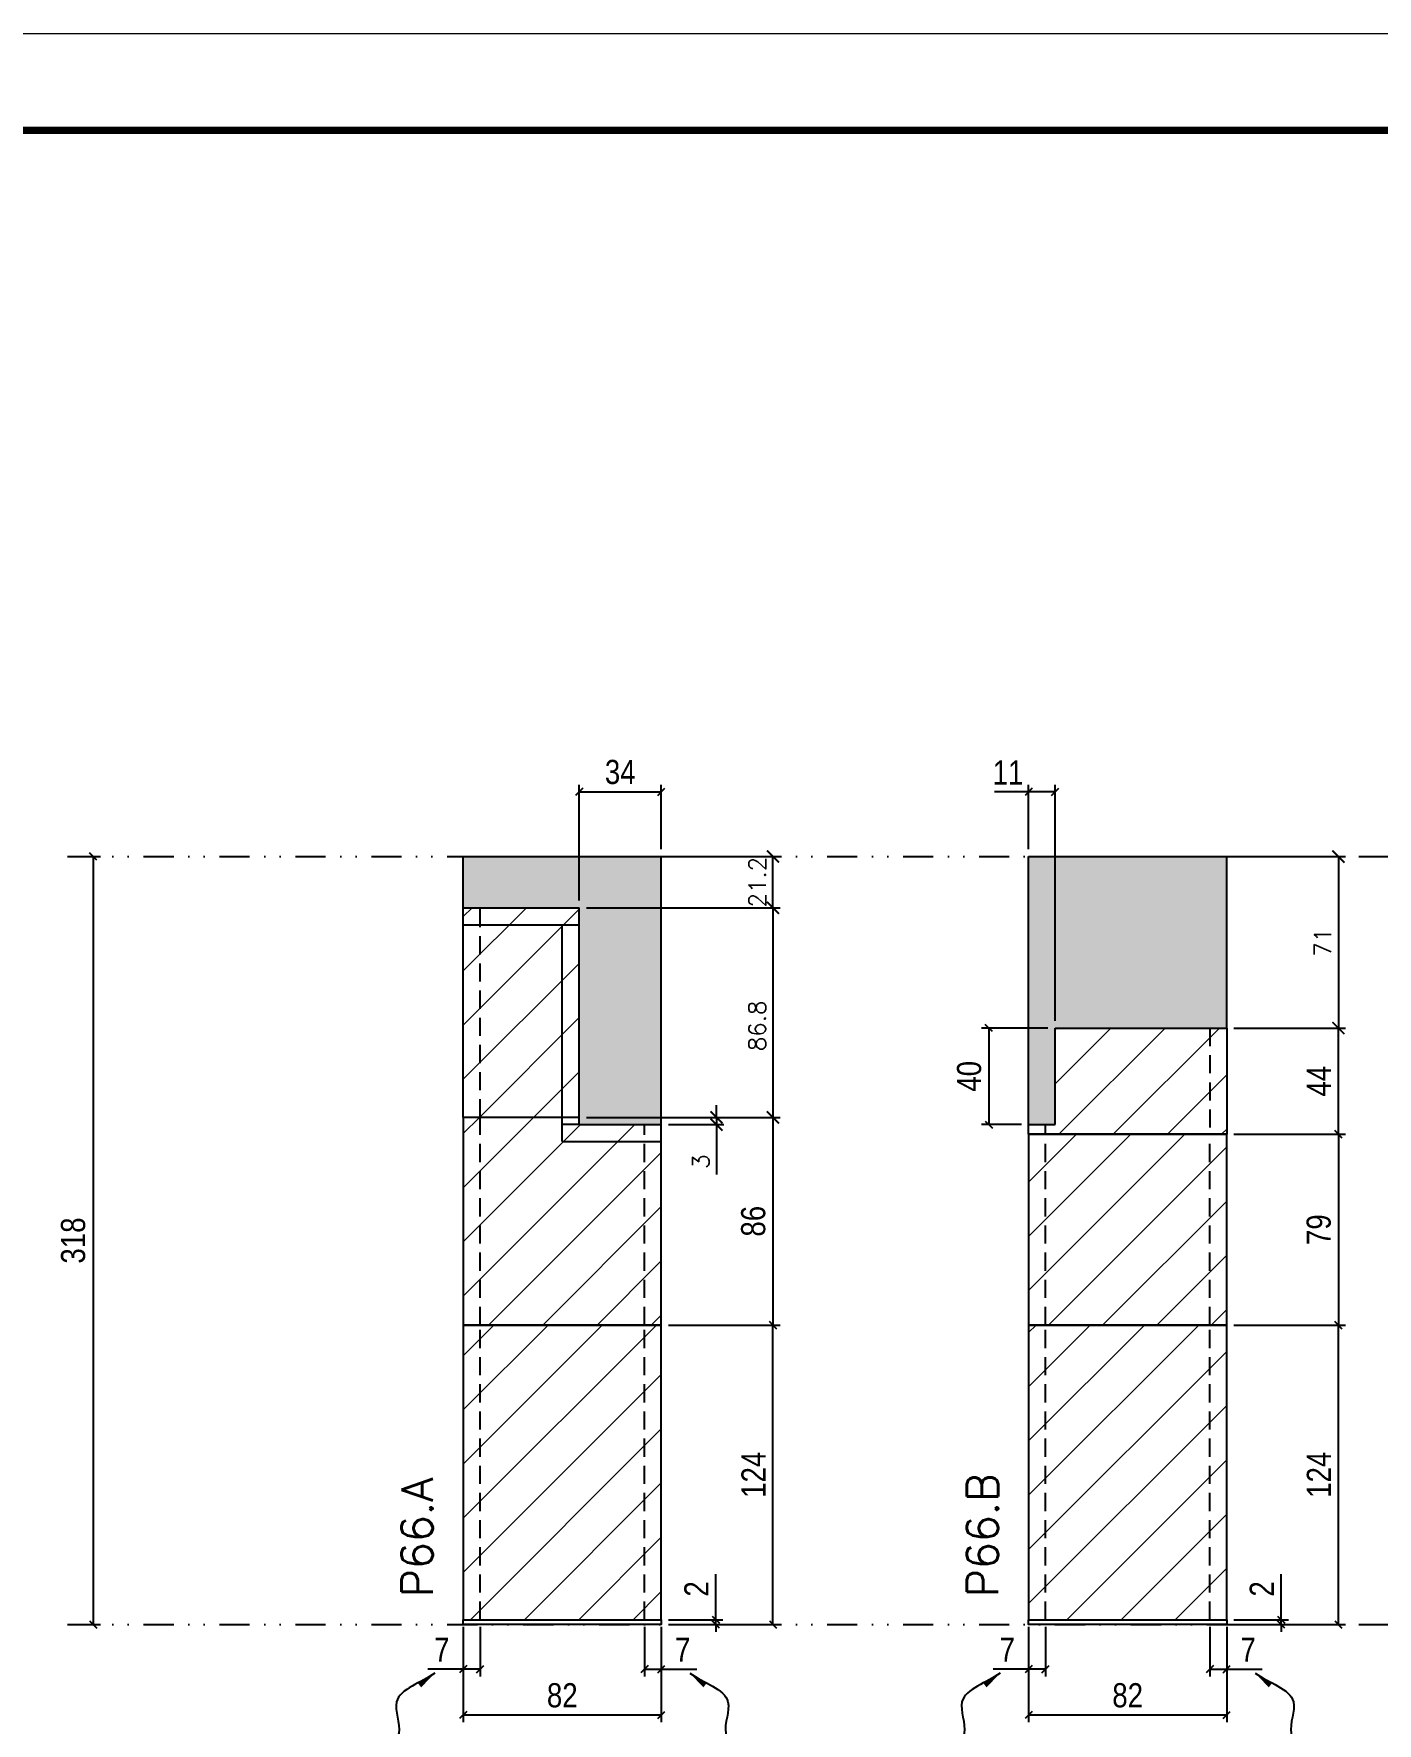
# Model space of a CAD drawing. Extents: x 28748 to 35002, y 14885 to 43501.
# Drawn here: x 30768 to 31324, y 35910 to 36609 of the extents above; entities that cross this region are included whole.
import ezdxf

# ---------------------------------------------------------------- set-up
doc = ezdxf.new("R2010")
doc.units = 0
for name, pattern in [('DASHED', [0.75, 0.5, -0.25]), ('DIVIDE2', [0.625, 0.25, -0.125, 0, -0.125, 0, -0.125]), ('HIDDEN', [0.375, 0.25, -0.125])]:
    doc.linetypes.add(name, pattern=pattern)
for name, color, linetype in [('COTA', 241, 'Continuous'), ('Nível', 160, 'Continuous'), ('Painéis', 200, 'Continuous'), ('SARR_2.2x7', 40, 'Continuous'), ('Sarrafo de Pressão', 42, 'HIDDEN')]:
    doc.layers.add(name, color=color, linetype=linetype)
for name, color, linetype, lineweight in [('Folhas', 255, 'Continuous', 9), ('Hachura', 251, 'Continuous', 9), ('SARRAFO DE PRESSAO', 251, 'DASHED', 9), ('Texto Seção', 7, 'Continuous', 15)]:
    doc.layers.add(name, color=color, linetype=linetype, lineweight=lineweight)
doc.styles.add('COTA TECNICA', font='techl___.ttf', dxfattribs={"height": 10})
doc.styles.add('COTA TECNICA-50', font='techl___.ttf', dxfattribs={"height": 10})
doc.styles.add('REGUA-120', font='ROMANS.shx', dxfattribs={"height": 15})
doc.styles.add('ROMANS', font='romans.shx')
doc.styles.get("Standard").update_dxf_attribs({"font": 'arial.ttf'})
doc.dimstyles.new('COTA PAINEL-50', dxfattribs={"dimtxt": 10, "dimasz": 3, "dimexe": 3, "dimexo": 3, "dimgap": 3, "dimtad": 1, "dimdec": 1, "dimzin": 12, "dimdsep": 46, "dimtxsty": 'COTA TECNICA-50', "dimblk1": 'OBLIQUE', "dimblk2": 'OBLIQUE', "dimsah": 1, "dimcen": 0.9, "dimclrd": 4, "dimclre": 4, "dimclrt": 240, "dimadec": 1, "dimazin": 3, "dimtfac": 1, "dimtdec": 1, "dimtmove": 0, "dimatfit": 3, "dimfxl": 1, "dimtolj": 1, "dimtzin": 12, "dimarcsym": 0})
doc.dimstyles.new('Cota Paínel', dxfattribs={"dimtxt": 7, "dimasz": 5, "dimexe": 3, "dimexo": 3, "dimgap": 3, "dimtad": 1, "dimdec": 1, "dimzin": 12, "dimdsep": 46, "dimtxsty": 'ROMANS', "dimblk": 'ARCHTICK', "dimcen": 0, "dimclrd": 4, "dimclre": 4, "dimclrt": 1, "dimadec": 1, "dimazin": 3, "dimtfac": 1, "dimtdec": 1, "dimtmove": 0, "dimatfit": 3, "dimldrblk": 'OBLIQUE', "dimfxl": 1, "dimtolj": 1, "dimtzin": 12, "dimarcsym": 0})
doc.dimstyles.new('PAINEL', dxfattribs={"dimtxt": 10, "dimasz": 3, "dimexe": 3, "dimexo": 3, "dimgap": 3, "dimtad": 1, "dimdec": 1, "dimzin": 12, "dimdsep": 46, "dimtxsty": 'COTA TECNICA', "dimblk1": 'OBLIQUE', "dimblk2": 'OBLIQUE', "dimsah": 1, "dimcen": 0.9, "dimclrd": 4, "dimclre": 4, "dimclrt": 240, "dimadec": 1, "dimazin": 3, "dimtfac": 1, "dimtdec": 1, "dimtmove": 0, "dimatfit": 3, "dimfxl": 1, "dimtolj": 1, "dimtzin": 12, "dimarcsym": 0})
doc.dimstyles.get("Standard").update_dxf_attribs({"dimtxt": 0.18, "dimasz": 0.18, "dimexe": 0.18, "dimexo": 0.0625, "dimgap": 0.09, "dimtad": 0, "dimtih": 1, "dimtoh": 1, "dimdec": 4, "dimzin": 0, "dimdsep": 46, "dimtxsty": 'Standard', "dimcen": 0.09, "dimadec": 0, "dimazin": 0, "dimtfac": 1, "dimtdec": 4, "dimtofl": 0, "dimtmove": 0, "dimatfit": 3, "dimfxl": 1, "dimtolj": 1, "dimtzin": 0, "dimarcsym": 0})
pattern_1 = [(45, (-101857.658, 8260.539), (-11.2253202, 11.2253202), [])]

# ---------------------------------------------------------------- blocks, each defined once
blk = doc.blocks.new('9999999999')
at = {"layer": 'Folhas'}
blk.add_lwpolyline([(98138.98, 34190.21), (99623.98, 34190.21), (99623.98, 35240.21), (98138.98, 35240.21)], close=True, dxfattribs=at)
at = {"layer": 'Folhas', "color": 30, "const_width": 3}
blk.add_lwpolyline([(98213.98, 34230.21), (99583.98, 34230.21), (99583.98, 35200.21), (98213.98, 35200.21)], close=True, dxfattribs=at)
blk = doc.blocks.new('_Oblique')
at = {"color": 0, "linetype": 'ByBlock', "lineweight": -2}
blk.add_line((-0.5, -0.5), (0.5, 0.5), dxfattribs=at)
blk = doc.blocks.new('*D589')
at = {"layer": 'COTA', "color": 4, "lineweight": -2, "transparency": 16777216}
for p, q in [((30945.35, 35949.58), (30945.35, 35910.12)), ((31027.35, 35949.58), (31027.35, 35910.12)), ((30945.35, 35913.12), (31027.35, 35913.12))]:
    blk.add_line(p, q, dxfattribs=at)
at = {"layer": 'Defpoints', "color": 0, "transparency": 16777216}
for p in [(30945.35, 35952.58), (31027.35, 35952.58), (31027.35, 35913.12)]:
    blk.add_point(p, dxfattribs=at)
at = {"layer": 'COTA', "color": 4, "lineweight": -2, "transparency": 16777216, "xscale": 3, "yscale": 3, "zscale": 3, "rotation": 180}
blk.add_blockref('_Oblique', (30945.35, 35913.12), dxfattribs=at)
at = {"layer": 'COTA', "color": 4, "lineweight": -2, "transparency": 16777216, "xscale": 3, "yscale": 3, "zscale": 3}
blk.add_blockref('_Oblique', (31027.35, 35913.12), dxfattribs=at)
at = {"layer": 'COTA', "color": 240, "transparency": 16777216, "insert": (30986.35, 35921.22), "char_height": 10, "attachment_point": 5, "style": 'COTA TECNICA'}
blk.add_mtext('\\A1;82', dxfattribs=at)
blk = doc.blocks.new('*D590')
at = {"layer": 'COTA', "color": 4, "lineweight": -2, "transparency": 16777216}
for p, q in [((30945.35, 35947.58), (30945.35, 35929.07)), ((30952.35, 35949.58), (30952.35, 35929.07)), ((30945.35, 35932.07), (30930.62, 35932.07)), ((30952.35, 35932.07), (30945.35, 35932.07))]:
    blk.add_line(p, q, dxfattribs=at)
at = {"layer": 'Defpoints', "color": 0, "transparency": 16777216}
for p in [(30952.35, 35952.58), (30945.35, 35950.58), (30945.35, 35932.07)]:
    blk.add_point(p, dxfattribs=at)
at = {"layer": 'COTA', "color": 4, "lineweight": -2, "transparency": 16777216, "xscale": 3, "yscale": 3, "zscale": 3, "rotation": 180}
blk.add_blockref('_Oblique', (30945.35, 35932.07), dxfattribs=at)
at = {"layer": 'COTA', "color": 4, "lineweight": -2, "transparency": 16777216, "xscale": 3, "yscale": 3, "zscale": 3}
blk.add_blockref('_Oblique', (30952.35, 35932.07), dxfattribs=at)
at = {"layer": 'COTA', "color": 240, "transparency": 16777216, "insert": (30936.48, 35940.14), "char_height": 10, "attachment_point": 5, "style": 'COTA TECNICA-50'}
blk.add_mtext('\\A1;7', dxfattribs=at)
blk = doc.blocks.new('*D591')
at = {"layer": 'COTA', "color": 4, "lineweight": -2, "transparency": 16777216}
for p, q in [((31020.35, 35949.58), (31020.35, 35929.07)), ((31027.35, 35947.58), (31027.35, 35929.07)), ((31020.35, 35932.07), (31027.35, 35932.07)), ((31027.35, 35932.07), (31042.08, 35932.07))]:
    blk.add_line(p, q, dxfattribs=at)
at = {"layer": 'Defpoints', "color": 0, "transparency": 16777216}
for p in [(31020.35, 35952.58), (31027.35, 35950.58), (31027.35, 35932.07)]:
    blk.add_point(p, dxfattribs=at)
at = {"layer": 'COTA', "color": 4, "lineweight": -2, "transparency": 16777216, "xscale": 3, "yscale": 3, "zscale": 3, "rotation": 180}
blk.add_blockref('_Oblique', (31020.35, 35932.07), dxfattribs=at)
at = {"layer": 'COTA', "color": 4, "lineweight": -2, "transparency": 16777216, "xscale": 3, "yscale": 3, "zscale": 3}
blk.add_blockref('_Oblique', (31027.35, 35932.07), dxfattribs=at)
at = {"layer": 'COTA', "color": 240, "transparency": 16777216, "insert": (31036.22, 35940.14), "char_height": 10, "attachment_point": 5, "style": 'COTA TECNICA-50'}
blk.add_mtext('\\A1;7', dxfattribs=at)
blk = doc.blocks.new('*D592')
at = {"layer": 'COTA', "color": 4, "lineweight": -2, "transparency": 16777216}
for p, q in [((31030.35, 36074.58), (31076.59, 36074.58)), ((31073.59, 35950.58), (31073.59, 36074.58)), ((31030.35, 35950.58), (31076.59, 35950.58))]:
    blk.add_line(p, q, dxfattribs=at)
at = {"layer": 'Defpoints', "color": 0, "transparency": 16777216}
for p in [(31027.35, 36074.58), (31073.59, 36074.58), (31027.35, 35950.58)]:
    blk.add_point(p, dxfattribs=at)
at = {"layer": 'COTA', "color": 4, "lineweight": -2, "transparency": 16777216, "xscale": 3, "yscale": 3, "zscale": 3}
for p, rotation in [((31073.59, 36074.58), 90), ((31073.59, 35950.58), 270)]:
    blk.add_blockref('_Oblique', p, dxfattribs=dict(at, rotation=rotation))
at = {"layer": 'COTA', "color": 240, "transparency": 16777216, "insert": (31065.52, 36012.58), "char_height": 10, "attachment_point": 5, "rotation": 90, "style": 'COTA TECNICA-50'}
blk.add_mtext('\\A1;124', dxfattribs=at)
blk = doc.blocks.new('*D593')
at = {"layer": 'COTA', "color": 4, "lineweight": -2, "transparency": 16777216}
for p, q in [((31049.88, 35952.58), (31049.88, 35971.38)), ((31030.35, 35952.58), (31052.88, 35952.58)), ((31049.88, 35950.58), (31049.88, 35952.58)), ((31030.35, 35950.58), (31052.88, 35950.58)), ((31049.88, 35950.58), (31049.88, 35947.58))]:
    blk.add_line(p, q, dxfattribs=at)
at = {"layer": 'Defpoints', "color": 0, "transparency": 16777216}
for p in [(31027.35, 35952.58), (31027.35, 35950.58), (31049.88, 35950.58)]:
    blk.add_point(p, dxfattribs=at)
at = {"layer": 'COTA', "color": 4, "lineweight": -2, "transparency": 16777216, "xscale": 3, "yscale": 3, "zscale": 3}
for p, rotation in [((31049.88, 35952.58), 270), ((31049.88, 35950.58), 90)]:
    blk.add_blockref('_Oblique', p, dxfattribs=dict(at, rotation=rotation))
at = {"layer": 'COTA', "color": 240, "transparency": 16777216, "insert": (31041.88, 35965.32), "char_height": 10, "attachment_point": 5, "rotation": 90, "style": 'COTA TECNICA-50'}
blk.add_mtext('\\A1;2', dxfattribs=at)
blk = doc.blocks.new('*D594')
at = {"layer": 'COTA', "color": 4, "linetype": 'ByBlock', "lineweight": -2, "transparency": 16777216}
for p, q in [((30996.35, 36160.58), (31076.59, 36160.58)), ((31073.59, 36160.58), (31073.59, 36074.58)), ((31030.35, 36074.58), (31076.59, 36074.58))]:
    blk.add_line(p, q, dxfattribs=at)
at = {"layer": 'Defpoints', "color": 0, "linetype": 'ByBlock', "transparency": 16777216}
for p in [(30993.35, 36160.58), (31027.35, 36074.58), (31073.59, 36074.58)]:
    blk.add_point(p, dxfattribs=at)
at = {"layer": 'COTA', "color": 4, "linetype": 'ByBlock', "lineweight": -2, "transparency": 16777216, "xscale": 3, "yscale": 3, "zscale": 3}
for p, rotation in [((31073.59, 36160.58), 90), ((31073.59, 36074.58), 270)]:
    blk.add_blockref('_Oblique', p, dxfattribs=dict(at, rotation=rotation))
at = {"layer": 'COTA', "color": 240, "linetype": 'ByBlock', "transparency": 16777216, "insert": (31065.46, 36117.58), "char_height": 10, "attachment_point": 5, "rotation": 90, "style": 'COTA TECNICA'}
blk.add_mtext('\\A1;86', dxfattribs=at)
blk = doc.blocks.new('*D595')
at = {"layer": 'COTA', "color": 4, "lineweight": -2, "transparency": 16777216}
for p, q in [((31179.45, 35949.58), (31179.45, 35910.12)), ((31261.45, 35949.58), (31261.45, 35910.12)), ((31179.45, 35913.12), (31261.45, 35913.12))]:
    blk.add_line(p, q, dxfattribs=at)
at = {"layer": 'Defpoints', "color": 0, "transparency": 16777216}
for p in [(31179.45, 35952.58), (31261.45, 35952.58), (31261.45, 35913.12)]:
    blk.add_point(p, dxfattribs=at)
at = {"layer": 'COTA', "color": 4, "lineweight": -2, "transparency": 16777216, "xscale": 3, "yscale": 3, "zscale": 3, "rotation": 180}
blk.add_blockref('_Oblique', (31179.45, 35913.12), dxfattribs=at)
at = {"layer": 'COTA', "color": 4, "lineweight": -2, "transparency": 16777216, "xscale": 3, "yscale": 3, "zscale": 3}
blk.add_blockref('_Oblique', (31261.45, 35913.12), dxfattribs=at)
at = {"layer": 'COTA', "color": 240, "transparency": 16777216, "insert": (31220.45, 35921.22), "char_height": 10, "attachment_point": 5, "style": 'COTA TECNICA'}
blk.add_mtext('\\A1;82', dxfattribs=at)
blk = doc.blocks.new('*D596')
at = {"layer": 'COTA', "color": 4, "lineweight": -2, "transparency": 16777216}
for p, q in [((31179.45, 35947.58), (31179.45, 35929.07)), ((31186.45, 35949.58), (31186.45, 35929.07)), ((31179.45, 35932.07), (31164.72, 35932.07)), ((31186.45, 35932.07), (31179.45, 35932.07))]:
    blk.add_line(p, q, dxfattribs=at)
at = {"layer": 'Defpoints', "color": 0, "transparency": 16777216}
for p in [(31186.45, 35952.58), (31179.45, 35950.58), (31179.45, 35932.07)]:
    blk.add_point(p, dxfattribs=at)
at = {"layer": 'COTA', "color": 4, "lineweight": -2, "transparency": 16777216, "xscale": 3, "yscale": 3, "zscale": 3, "rotation": 180}
blk.add_blockref('_Oblique', (31179.45, 35932.07), dxfattribs=at)
at = {"layer": 'COTA', "color": 4, "lineweight": -2, "transparency": 16777216, "xscale": 3, "yscale": 3, "zscale": 3}
blk.add_blockref('_Oblique', (31186.45, 35932.07), dxfattribs=at)
at = {"layer": 'COTA', "color": 240, "transparency": 16777216, "insert": (31170.59, 35940.14), "char_height": 10, "attachment_point": 5, "style": 'COTA TECNICA-50'}
blk.add_mtext('\\A1;7', dxfattribs=at)
blk = doc.blocks.new('*D597')
at = {"layer": 'COTA', "color": 4, "lineweight": -2, "transparency": 16777216}
for p, q in [((31254.45, 35949.58), (31254.45, 35929.07)), ((31261.45, 35947.58), (31261.45, 35929.07)), ((31254.45, 35932.07), (31261.45, 35932.07)), ((31261.45, 35932.07), (31276.19, 35932.07))]:
    blk.add_line(p, q, dxfattribs=at)
at = {"layer": 'Defpoints', "color": 0, "transparency": 16777216}
for p in [(31254.45, 35952.58), (31261.45, 35950.58), (31261.45, 35932.07)]:
    blk.add_point(p, dxfattribs=at)
at = {"layer": 'COTA', "color": 4, "lineweight": -2, "transparency": 16777216, "xscale": 3, "yscale": 3, "zscale": 3, "rotation": 180}
blk.add_blockref('_Oblique', (31254.45, 35932.07), dxfattribs=at)
at = {"layer": 'COTA', "color": 4, "lineweight": -2, "transparency": 16777216, "xscale": 3, "yscale": 3, "zscale": 3}
blk.add_blockref('_Oblique', (31261.45, 35932.07), dxfattribs=at)
at = {"layer": 'COTA', "color": 240, "transparency": 16777216, "insert": (31270.32, 35940.14), "char_height": 10, "attachment_point": 5, "style": 'COTA TECNICA-50'}
blk.add_mtext('\\A1;7', dxfattribs=at)
blk = doc.blocks.new('*D598')
at = {"layer": 'COTA', "color": 4, "lineweight": -2, "transparency": 16777216}
for p, q in [((31264.45, 36074.58), (31310.69, 36074.58)), ((31307.69, 35950.58), (31307.69, 36074.58)), ((31264.45, 35950.58), (31310.69, 35950.58))]:
    blk.add_line(p, q, dxfattribs=at)
at = {"layer": 'Defpoints', "color": 0, "transparency": 16777216}
for p in [(31261.45, 36074.58), (31307.69, 36074.58), (31261.45, 35950.58)]:
    blk.add_point(p, dxfattribs=at)
at = {"layer": 'COTA', "color": 4, "lineweight": -2, "transparency": 16777216, "xscale": 3, "yscale": 3, "zscale": 3}
for p, rotation in [((31307.69, 36074.58), 90), ((31307.69, 35950.58), 270)]:
    blk.add_blockref('_Oblique', p, dxfattribs=dict(at, rotation=rotation))
at = {"layer": 'COTA', "color": 240, "transparency": 16777216, "insert": (31299.62, 36012.58), "char_height": 10, "attachment_point": 5, "rotation": 90, "style": 'COTA TECNICA-50'}
blk.add_mtext('\\A1;124', dxfattribs=at)
blk = doc.blocks.new('*D599')
at = {"layer": 'COTA', "color": 4, "lineweight": -2, "transparency": 16777216}
for p, q in [((31283.98, 35952.58), (31283.98, 35971.38)), ((31264.45, 35952.58), (31286.98, 35952.58)), ((31283.98, 35950.58), (31283.98, 35952.58)), ((31264.45, 35950.58), (31286.98, 35950.58)), ((31283.98, 35950.58), (31283.98, 35947.58))]:
    blk.add_line(p, q, dxfattribs=at)
at = {"layer": 'Defpoints', "color": 0, "transparency": 16777216}
for p in [(31261.45, 35952.58), (31261.45, 35950.58), (31283.98, 35950.58)]:
    blk.add_point(p, dxfattribs=at)
at = {"layer": 'COTA', "color": 4, "lineweight": -2, "transparency": 16777216, "xscale": 3, "yscale": 3, "zscale": 3}
for p, rotation in [((31283.98, 35952.58), 270), ((31283.98, 35950.58), 90)]:
    blk.add_blockref('_Oblique', p, dxfattribs=dict(at, rotation=rotation))
at = {"layer": 'COTA', "color": 240, "transparency": 16777216, "insert": (31275.98, 35965.32), "char_height": 10, "attachment_point": 5, "rotation": 90, "style": 'COTA TECNICA-50'}
blk.add_mtext('\\A1;2', dxfattribs=at)
blk = doc.blocks.new('*D600')
at = {"layer": 'COTA', "color": 4, "linetype": 'ByBlock', "lineweight": -2, "transparency": 16777216}
for p, q in [((31264.45, 36153.58), (31310.69, 36153.58)), ((31307.69, 36153.58), (31307.69, 36074.58)), ((31264.45, 36074.58), (31310.69, 36074.58))]:
    blk.add_line(p, q, dxfattribs=at)
at = {"layer": 'Defpoints', "color": 0, "linetype": 'ByBlock', "transparency": 16777216}
for p in [(31261.45, 36153.58), (31261.45, 36074.58), (31307.69, 36074.58)]:
    blk.add_point(p, dxfattribs=at)
at = {"layer": 'COTA', "color": 4, "linetype": 'ByBlock', "lineweight": -2, "transparency": 16777216, "xscale": 3, "yscale": 3, "zscale": 3}
for p, rotation in [((31307.69, 36153.58), 90), ((31307.69, 36074.58), 270)]:
    blk.add_blockref('_Oblique', p, dxfattribs=dict(at, rotation=rotation))
at = {"layer": 'COTA', "color": 240, "linetype": 'ByBlock', "transparency": 16777216, "insert": (31299.59, 36114.08), "char_height": 10, "attachment_point": 5, "rotation": 90, "style": 'COTA TECNICA'}
blk.add_mtext('\\A1;79', dxfattribs=at)
blk = doc.blocks.new('_ArchTick')
at = {"color": 0, "linetype": 'ByBlock', "const_width": 0.15}
blk.add_lwpolyline([(-0.5, -0.5), (0.5, 0.5)], dxfattribs=at)
blk = doc.blocks.new('*D1649')
at = {"layer": 'COTA', "color": 4, "lineweight": -2, "transparency": 16777216}
for p, q in [((31264.45, 36268.58), (31310.69, 36268.58)), ((31307.69, 36268.58), (31307.69, 36197.58)), ((31264.45, 36197.58), (31310.69, 36197.58))]:
    blk.add_line(p, q, dxfattribs=at)
at = {"layer": 'Defpoints', "color": 0, "transparency": 16777216}
for p in [(31261.45, 36268.58), (31261.45, 36197.58), (31307.69, 36197.58)]:
    blk.add_point(p, dxfattribs=at)
at = {"layer": 'COTA', "color": 4, "lineweight": -2, "transparency": 16777216, "xscale": 5, "yscale": 5, "zscale": 5}
for p, rotation in [((31307.69, 36268.58), 90), ((31307.69, 36197.58), 270)]:
    blk.add_blockref('_ArchTick', p, dxfattribs=dict(at, rotation=rotation))
at = {"layer": 'COTA', "color": 1, "transparency": 16777216, "insert": (31301.19, 36233.08), "char_height": 7, "attachment_point": 5, "rotation": 90, "style": 'ROMANS'}
blk.add_mtext('\\A1;71', dxfattribs=at)
blk = doc.blocks.new('*D1650')
at = {"layer": 'COTA', "color": 4, "lineweight": -2, "transparency": 16777216}
for p, q in [((30996.35, 36247.38), (31076.59, 36247.38)), ((31073.59, 36247.38), (31073.59, 36160.58)), ((30996.35, 36160.58), (31076.59, 36160.58))]:
    blk.add_line(p, q, dxfattribs=at)
at = {"layer": 'Defpoints', "color": 0, "transparency": 16777216}
for p in [(30993.35, 36247.38), (30993.35, 36160.58), (31073.59, 36160.58)]:
    blk.add_point(p, dxfattribs=at)
at = {"layer": 'COTA', "color": 4, "lineweight": -2, "transparency": 16777216, "xscale": 5, "yscale": 5, "zscale": 5}
for p, rotation in [((31073.59, 36247.38), 90), ((31073.59, 36160.58), 270)]:
    blk.add_blockref('_ArchTick', p, dxfattribs=dict(at, rotation=rotation))
at = {"layer": 'COTA', "color": 1, "transparency": 16777216, "insert": (31067.09, 36198.48), "char_height": 7, "attachment_point": 5, "rotation": 90, "style": 'ROMANS'}
blk.add_mtext('\\A1;86.8', dxfattribs=at)
blk = doc.blocks.new('*D1651')
at = {"layer": 'COTA', "color": 4, "lineweight": -2, "transparency": 16777216}
for p, q in [((30996.35, 36268.58), (31076.59, 36268.58)), ((31073.59, 36247.38), (31073.59, 36268.58)), ((30996.35, 36247.38), (31076.59, 36247.38))]:
    blk.add_line(p, q, dxfattribs=at)
at = {"layer": 'Defpoints', "color": 0, "transparency": 16777216}
for p in [(30993.35, 36268.58), (31073.59, 36268.58), (30993.35, 36247.38)]:
    blk.add_point(p, dxfattribs=at)
at = {"layer": 'COTA', "color": 4, "lineweight": -2, "transparency": 16777216, "xscale": 5, "yscale": 5, "zscale": 5}
for p, rotation in [((31073.59, 36268.58), 90), ((31073.59, 36247.38), 270)]:
    blk.add_blockref('_ArchTick', p, dxfattribs=dict(at, rotation=rotation))
at = {"layer": 'COTA', "color": 1, "transparency": 16777216, "insert": (31067.09, 36257.98), "char_height": 7, "attachment_point": 5, "rotation": 90, "style": 'ROMANS'}
blk.add_mtext('\\A1;21.2', dxfattribs=at)
blk = doc.blocks.new('*D1652')
at = {"layer": 'COTA', "color": 4, "lineweight": -2, "transparency": 16777216}
for p, q in [((31050.21, 36160.58), (31050.21, 36165.58)), ((30996.35, 36160.58), (31053.21, 36160.58)), ((31030.35, 36157.58), (31053.21, 36157.58)), ((31050.21, 36160.58), (31050.21, 36157.58)), ((31050.21, 36157.58), (31050.21, 36136.91))]:
    blk.add_line(p, q, dxfattribs=at)
at = {"layer": 'Defpoints', "color": 0, "transparency": 16777216}
for p in [(30993.35, 36160.58), (31027.35, 36157.58), (31050.21, 36157.58)]:
    blk.add_point(p, dxfattribs=at)
at = {"layer": 'COTA', "color": 4, "lineweight": -2, "transparency": 16777216, "xscale": 5, "yscale": 5, "zscale": 5}
for p, rotation in [((31050.21, 36160.58), 270), ((31050.21, 36157.58), 90)]:
    blk.add_blockref('_ArchTick', p, dxfattribs=dict(at, rotation=rotation))
at = {"layer": 'COTA', "color": 1, "transparency": 16777216, "insert": (31043.71, 36142.24), "char_height": 7, "attachment_point": 5, "rotation": 90, "style": 'ROMANS'}
blk.add_mtext('\\A1;3', dxfattribs=at)
blk = doc.blocks.new('*D1394')
at = {"layer": 'COTA', "color": 4, "lineweight": -2, "transparency": 16777216}
for p, q in [((31264.45, 36197.58), (31310.69, 36197.58)), ((31307.69, 36153.58), (31307.69, 36197.58)), ((31264.45, 36153.58), (31310.69, 36153.58))]:
    blk.add_line(p, q, dxfattribs=at)
at = {"layer": 'Defpoints', "color": 0, "transparency": 16777216}
for p in [(31261.45, 36197.58), (31307.69, 36197.58), (31261.45, 36153.58)]:
    blk.add_point(p, dxfattribs=at)
at = {"layer": 'COTA', "color": 4, "lineweight": -2, "transparency": 16777216, "xscale": 3, "yscale": 3, "zscale": 3}
for p, rotation in [((31307.69, 36197.58), 90), ((31307.69, 36153.58), 270)]:
    blk.add_blockref('_Oblique', p, dxfattribs=dict(at, rotation=rotation))
at = {"layer": 'COTA', "color": 240, "transparency": 16777216, "insert": (31299.62, 36175.58), "char_height": 10, "attachment_point": 5, "rotation": 90, "style": 'COTA TECNICA-50'}
blk.add_mtext('\\A1;44', dxfattribs=at)
blk = doc.blocks.new('*D2102')
at = {"layer": 'COTA', "color": 4, "lineweight": -2, "transparency": 16777216}
for p, q in [((31187.45, 36197.58), (31159.96, 36197.58)), ((31162.96, 36197.58), (31162.96, 36157.58)), ((31176.45, 36157.58), (31159.96, 36157.58))]:
    blk.add_line(p, q, dxfattribs=at)
at = {"layer": 'Defpoints', "color": 0, "transparency": 16777216}
for p in [(31190.45, 36197.58), (31162.96, 36157.58), (31179.45, 36157.58)]:
    blk.add_point(p, dxfattribs=at)
at = {"layer": 'COTA', "color": 4, "lineweight": -2, "transparency": 16777216, "xscale": 3, "yscale": 3, "zscale": 3}
for p, rotation in [((31162.96, 36197.58), 90), ((31162.96, 36157.58), 270)]:
    blk.add_blockref('_Oblique', p, dxfattribs=dict(at, rotation=rotation))
at = {"layer": 'COTA', "color": 240, "transparency": 16777216, "insert": (31154.85, 36177.58), "char_height": 10, "attachment_point": 5, "rotation": 90, "style": 'COTA TECNICA-50'}
blk.add_mtext('\\A1;40', dxfattribs=at)
blk = doc.blocks.new('*D2103')
at = {"layer": 'COTA', "color": 4, "lineweight": -2, "transparency": 16777216}
for p, q in [((31179.45, 36295.34), (31165.37, 36295.34)), ((31179.45, 36271.58), (31179.45, 36298.34)), ((31190.45, 36295.34), (31179.45, 36295.34)), ((31190.45, 36200.58), (31190.45, 36298.34))]:
    blk.add_line(p, q, dxfattribs=at)
at = {"layer": 'Defpoints', "color": 0, "transparency": 16777216}
for p in [(31179.45, 36295.34), (31179.45, 36268.58), (31190.45, 36197.58)]:
    blk.add_point(p, dxfattribs=at)
at = {"layer": 'COTA', "color": 4, "lineweight": -2, "transparency": 16777216, "xscale": 3, "yscale": 3, "zscale": 3, "rotation": 180}
blk.add_blockref('_Oblique', (31179.45, 36295.34), dxfattribs=at)
at = {"layer": 'COTA', "color": 4, "lineweight": -2, "transparency": 16777216, "xscale": 3, "yscale": 3, "zscale": 3}
blk.add_blockref('_Oblique', (31190.45, 36295.34), dxfattribs=at)
at = {"layer": 'COTA', "color": 240, "transparency": 16777216, "insert": (31170.91, 36303.4), "char_height": 10, "attachment_point": 5, "style": 'COTA TECNICA-50'}
blk.add_mtext('\\A1;11', dxfattribs=at)
blk = doc.blocks.new('*D2344')
at = {"layer": 'COTA', "color": 4, "lineweight": -2, "transparency": 16777216}
for p, q in [((30784.5, 36268.58), (30795.11, 36268.58)), ((30792.11, 36268.58), (30792.11, 35950.58)), ((30784.5, 35950.58), (30795.11, 35950.58))]:
    blk.add_line(p, q, dxfattribs=at)
at = {"layer": 'Defpoints', "color": 0, "transparency": 16777216}
for p in [(30781.5, 36268.58), (30781.5, 35950.58), (30792.11, 35950.58)]:
    blk.add_point(p, dxfattribs=at)
at = {"layer": 'COTA', "color": 4, "lineweight": -2, "transparency": 16777216, "xscale": 3, "yscale": 3, "zscale": 3}
for p, rotation in [((30792.11, 36268.58), 90), ((30792.11, 35950.58), 270)]:
    blk.add_blockref('_Oblique', p, dxfattribs=dict(at, rotation=rotation))
at = {"layer": 'COTA', "color": 240, "transparency": 16777216, "insert": (30783.86, 36109.58), "char_height": 10, "attachment_point": 5, "rotation": 90, "style": 'COTA TECNICA'}
blk.add_mtext('\\A1;318', dxfattribs=at)
blk = doc.blocks.new('*D2345')
at = {"layer": 'COTA', "color": 4, "lineweight": -2, "transparency": 16777216}
for p, q in [((30993.35, 36250.38), (30993.35, 36298.34)), ((30993.35, 36295.34), (31027.35, 36295.34)), ((31027.35, 36271.58), (31027.35, 36298.34))]:
    blk.add_line(p, q, dxfattribs=at)
at = {"layer": 'Defpoints', "color": 0, "transparency": 16777216}
for p in [(31027.35, 36295.34), (31027.35, 36268.58), (30993.35, 36247.38)]:
    blk.add_point(p, dxfattribs=at)
at = {"layer": 'COTA', "color": 4, "lineweight": -2, "transparency": 16777216, "xscale": 3, "yscale": 3, "zscale": 3, "rotation": 180}
blk.add_blockref('_Oblique', (30993.35, 36295.34), dxfattribs=at)
at = {"layer": 'COTA', "color": 4, "lineweight": -2, "transparency": 16777216, "xscale": 3, "yscale": 3, "zscale": 3}
blk.add_blockref('_Oblique', (31027.35, 36295.34), dxfattribs=at)
at = {"layer": 'COTA', "color": 240, "transparency": 16777216, "insert": (31010.35, 36303.56), "char_height": 10, "attachment_point": 5, "style": 'COTA TECNICA'}
blk.add_mtext('\\A1;34', dxfattribs=at)

msp = doc.modelspace()

# ---------------------------------------------------------------- hatches: boundary and pattern name
at = {"layer": 'COTA', "linetype": 'ByBlock'}
h = msp.add_hatch(dxfattribs=at)
h.set_pattern_fill('AR-CONC', color=256, scale=0.03)
h.paths.add_polyline_path([(31027.35, 36268.58), (30945.35, 36268.58), (30945.35, 36247.38), (30993.35, 36247.38), (30993.35, 36157.58), (31027.35, 36157.58)])
h = msp.add_hatch(dxfattribs=at)
h.set_pattern_fill('AR-CONC', color=256, scale=0.03)
h.set_pattern_definition([(50, (24214.3086, 30919.0097), (5.46554, -0.4781726), [0.5715, -6.2865]), (355, (24214.3086, 30919.01), (-1.0573026, 5.7317054), [0.4572, -5.0292175]), (100.451445, (24214.764, 30918.97), (4.4082374, 5.2535326), [0.4857003, -5.3427073]), (46.1842, (24214.3086, 30920.534), (8.132371, -1.26127), [0.85725, -9.42975]), (96.63556, (24214.986, 30920.429), (7.122124, 7.422784), [0.728551, -8.014068]), (351.18415, (24214.309, 30920.534), (7.122124, 7.422784), [0.685799, -7.543792]), (21, (24215.0706, 30920.1527), (4.5484317, -3.067956), [0.5715, -6.2865]), (326, (24215.0706, 30920.153), (1.854061, 5.525639), [0.4572, -5.0292]), (71.451445, (24215.4496, 30919.897), (6.4024926, 2.457683), [0.4857003, -5.342698]), (37.5, (24214.3086, 30919.0097), (0.0926581, 2.53665117), [0, -4.96824, 0, -5.1054, 0, -5.04825]), (7.5, (24214.3086, 30919.0097), (2.0045899, 3.00541724), [0, -2.91084, 0, -4.85394, 0, -1.92405]), (327.5, (24212.6093, 30919.0097), (4.06771786, -0.1718623), [0, -1.905, 0, -5.9436, 0, -7.8867]), (317.5, (24211.8473, 30919.0097), (4.4438754, 0.7627947), [0, -2.4765, 0, -3.94716, 0, -5.6007])])
h.paths.add_polyline_path([(31179.45, 36268.58), (31179.45, 36157.58), (31190.45, 36157.58), (31190.45, 36197.58), (31261.45, 36197.58), (31261.45, 36268.58)])
at = {"layer": 'Hachura'}
h = msp.add_hatch(dxfattribs=at)
h.set_pattern_fill('ANSI31', color=256, scale=5)
h.paths.add_polyline_path([(30993.35, 36247.38), (30945.35, 36247.38), (30945.35, 36234.38), (30945.35, 36160.58), (30993.35, 36160.58)])
h = msp.add_hatch(dxfattribs=at)
h.set_pattern_fill('ANSI31', color=256, scale=5)
h.paths.add_polyline_path([(31261.45, 36197.58), (31190.45, 36197.58), (31190.45, 36157.58), (31179.45, 36157.58), (31179.45, 36153.58), (31261.45, 36153.58)])
h = msp.add_hatch(dxfattribs=at)
h.set_pattern_fill('ANSI31', color=256, scale=5)
h.paths.add_polyline_path([(31027.35, 36157.58), (30993.35, 36157.58), (30993.35, 36160.58), (30945.35, 36160.58), (30945.35, 36074.58), (31027.35, 36074.58)])
at = {"layer": 'Hachura', "linetype": 'ByBlock'}
h = msp.add_hatch(dxfattribs=at)
h.set_pattern_fill('ANSI31', color=256, scale=5)
h.set_pattern_definition([(45, (-101857.658, 8210.539), (-11.2253202, 11.2253202), [])])
h.paths.add_polyline_path([(31261.45, 36074.58), (31261.45, 36153.58), (31179.45, 36153.58), (31179.45, 36074.58)])
h = msp.add_hatch(dxfattribs=at)
h.set_pattern_fill('ANSI31', color=256, scale=5)
h.set_pattern_definition(pattern_1)
h.paths.add_polyline_path([(31027.35, 36074.58), (30945.35, 36074.58), (30945.35, 35952.58), (31027.35, 35952.58)])
h = msp.add_hatch(dxfattribs=at)
h.set_pattern_fill('ANSI31', color=256, scale=5)
h.set_pattern_definition(pattern_1)
h.paths.add_polyline_path([(31261.45, 36074.58), (31179.45, 36074.58), (31179.45, 35952.58), (31261.45, 35952.58)])

# ---------------------------------------------------------------- linework, layer by layer
at = {"layer": 'COTA', "linetype": 'ByBlock'}
for p, q in [((30945.35, 36247.38), (30945.35, 36268.58)), ((30945.35, 36268.58), (31027.35, 36268.58)), ((31027.35, 36157.58), (31027.35, 36268.58)), ((31179.45, 36157.58), (31179.45, 36268.58)), ((31179.45, 36268.58), (31261.45, 36268.58)), ((31261.45, 36197.58), (31261.45, 36268.58))]:
    msp.add_line(p, q, dxfattribs=at)
at = {"layer": 'Nível', "color": 4, "linetype": 'DIVIDE2', "ltscale": 50}
for p, q in [((30781.5, 36268.58), (31791.84, 36268.58)), ((30781.5, 35950.58), (31791.84, 35950.58))]:
    msp.add_line(p, q, dxfattribs=at)
at = {"layer": 'Painéis'}
for p, q in [((30945.35, 36234.38), (30945.35, 36247.38)), ((30945.35, 36247.38), (30993.35, 36247.38)), ((30993.35, 36157.58), (30993.35, 36247.38)), ((30945.35, 36160.58), (30945.35, 36234.38)), ((31190.45, 36197.58), (31261.45, 36197.58)), ((31190.45, 36157.58), (31190.45, 36197.58)), ((31261.45, 36197.58), (31261.45, 36153.58)), ((30993.35, 36157.58), (31027.35, 36157.58)), ((31027.35, 36147.58), (31027.35, 36157.58)), ((31027.35, 36147.58), (31027.35, 36157.58)), ((31179.45, 36157.58), (31190.45, 36157.58)), ((31179.45, 36153.58), (31179.45, 36157.58)), ((31179.45, 36153.58), (31261.45, 36153.58)), ((31261.45, 36153.58), (31179.45, 36153.58)), ((31179.45, 36153.58), (31261.45, 36153.58)), ((31261.45, 36153.58), (31179.45, 36153.58))]:
    msp.add_line(p, q, dxfattribs=at)
msp.add_lwpolyline([(30993.35, 36160.58), (30945.35, 36160.58), (30945.35, 36074.58), (31027.35, 36074.58), (31027.35, 36160.58)], dxfattribs=at)
for points in [[(31179.45, 36074.58), (31261.45, 36074.58), (31261.45, 36153.58), (31179.45, 36153.58)], [(30945.35, 35952.58), (31027.35, 35952.58), (31027.35, 36074.58), (30945.35, 36074.58)], [(31179.45, 35952.58), (31261.45, 35952.58), (31261.45, 36074.58), (31179.45, 36074.58)], [(30945.35, 35952.58), (31027.35, 35952.58), (31027.35, 35950.58), (30945.35, 35950.58)], [(31179.45, 35952.58), (31261.45, 35952.58), (31261.45, 35950.58), (31179.45, 35950.58)]]:
    msp.add_lwpolyline(points, close=True, dxfattribs=at)
at = {"layer": 'SARR_2.2x7'}
for p, q in [((30945.35, 36240.38), (30993.35, 36240.38)), ((30986.35, 36157.58), (30986.35, 36240.38)), ((30986.35, 36150.58), (30986.35, 36157.58)), ((30993.35, 36157.58), (30986.35, 36157.58)), ((30986.35, 36150.58), (31027.35, 36150.58))]:
    msp.add_line(p, q, dxfattribs=at)
at = {"layer": 'Sarrafo de Pressão', "ltscale": 30}
for p, q in [((30952.35, 36160.58), (30952.35, 36247.38)), ((31254.45, 36197.58), (31254.45, 36153.58)), ((30952.35, 36074.58), (30952.35, 36160.58)), ((31020.35, 36074.58), (31020.35, 36157.58)), ((31186.45, 36153.58), (31186.45, 36157.58)), ((31186.45, 36074.58), (31186.45, 36153.58)), ((31254.45, 36074.58), (31254.45, 36153.58)), ((30952.35, 35952.58), (30952.35, 36074.58)), ((31020.35, 35952.58), (31020.35, 36074.58)), ((31186.45, 35952.58), (31186.45, 36074.58)), ((31254.45, 35952.58), (31254.45, 36074.58))]:
    msp.add_line(p, q, dxfattribs=at)

# ---------------------------------------------------------------- block references
at = {"layer": 'SARRAFO DE PRESSAO', "color": 6, "linetype": 'ByBlock'}
msp.add_blockref('9999999999', (-67792.14, 1369.09), dxfattribs=at)

# ---------------------------------------------------------------- texts
at = {"layer": 'Texto Seção', "char_height": 13, "width": 285.3299, "attachment_point": 7, "rotation": 90, "style": 'REGUA-120'}
for s, insert in [('P66.A', (30932.73, 35961.83)), ('P66.B', (31166.84, 35961.83))]:
    msp.add_mtext(s, dxfattribs=dict(at, insert=insert))

# ---------------------------------------------------------------- dimensions: what is measured, and where the dimension line sits
at = {"layer": 'COTA'}
for base, p1, p2, dimstyle, picture, middle in [((31027.35, 36295.34), (30993.35, 36247.38), (31027.35, 36268.58), 'PAINEL', '*D2345', (31010.35, 36303.56)), ((31179.45, 36295.34), (31190.45, 36197.58), (31179.45, 36268.58), 'COTA PAINEL-50', '*D2103', (31170.91, 36303.4)), ((31027.35, 35932.07), (31020.35, 35952.58), (31027.35, 35950.58), 'COTA PAINEL-50', '*D591', (31036.22, 35940.14)), ((31261.45, 35932.07), (31254.45, 35952.58), (31261.45, 35950.58), 'COTA PAINEL-50', '*D597', (31270.32, 35940.14))]:
    dim = msp.add_linear_dim(base=base, p1=p1, p2=p2, dimstyle=dimstyle, dxfattribs=at)
    dim.commit()
    dim.dimension.update_dxf_attribs({"geometry": picture, "text_midpoint": middle})
for base, p1, p2, angle, dimstyle, picture, middle in [((30792.11, 35950.58), (30781.5, 36268.58), (30781.5, 35950.58), 90, 'PAINEL', '*D2344', (30783.86, 36109.58)), ((31307.69, 36197.58), (31261.45, 36268.58), (31261.45, 36197.58), 90, 'Cota Paínel', '*D1649', (31301.19, 36233.08)), ((31162.96, 36157.58), (31190.45, 36197.58), (31179.45, 36157.58), 90, 'COTA PAINEL-50', '*D2102', (31154.85, 36177.58)), ((31307.69, 36197.58), (31261.45, 36153.58), (31261.45, 36197.58), 90, 'COTA PAINEL-50', '*D1394', (31299.62, 36175.58)), ((31050.21, 36157.58), (30993.35, 36160.58), (31027.35, 36157.58), 90, 'Cota Paínel', '*D1652', (31043.71, 36142.24)), ((31073.59, 36074.58), (31027.35, 35950.58), (31027.35, 36074.58), 90, 'COTA PAINEL-50', '*D592', (31065.52, 36012.58)), ((31307.69, 36074.58), (31261.45, 35950.58), (31261.45, 36074.58), 90, 'COTA PAINEL-50', '*D598', (31299.62, 36012.58)), ((30945.35, 35932.07), (30952.35, 35952.58), (30945.35, 35950.58), 180, 'COTA PAINEL-50', '*D590', (30936.48, 35940.14)), ((31179.45, 35932.07), (31186.45, 35952.58), (31179.45, 35950.58), 180, 'COTA PAINEL-50', '*D596', (31170.59, 35940.14))]:
    dim = msp.add_linear_dim(base=base, p1=p1, p2=p2, angle=angle, dimstyle=dimstyle, dxfattribs=at)
    dim.commit()
    dim.dimension.update_dxf_attribs({"geometry": picture, "text_midpoint": middle})
for base, p1, p2, dimstyle, picture, middle in [((31073.59, 36268.58), (30993.35, 36247.38), (30993.35, 36268.58), 'Cota Paínel', '*D1651', (31073.59, 36257.98)), ((31073.59, 36160.58), (30993.35, 36247.38), (30993.35, 36160.58), 'Cota Paínel', '*D1650', (31073.59, 36198.48)), ((31049.88, 35950.58), (31027.35, 35952.58), (31027.35, 35950.58), 'COTA PAINEL-50', '*D593', (31049.88, 35965.32)), ((31283.98, 35950.58), (31261.45, 35952.58), (31261.45, 35950.58), 'COTA PAINEL-50', '*D599', (31283.98, 35965.32))]:
    dim = msp.add_linear_dim(base=base, p1=p1, p2=p2, angle=90, dimstyle=dimstyle, dxfattribs=at)
    dim.commit()
    dim.dimension.update_dxf_attribs({"geometry": picture, "text_midpoint": middle, "dimtype": 160})
at = {"layer": 'COTA', "linetype": 'ByBlock'}
for base, p1, p2, picture, middle in [((31073.59, 36074.58), (30993.35, 36160.58), (31027.35, 36074.58), '*D594', (31065.46, 36117.58)), ((31307.69, 36074.58), (31261.45, 36153.58), (31261.45, 36074.58), '*D600', (31299.59, 36114.08))]:
    dim = msp.add_linear_dim(base=base, p1=p1, p2=p2, angle=90, dimstyle='PAINEL', dxfattribs=at)
    dim.commit()
    dim.dimension.update_dxf_attribs({"geometry": picture, "text_midpoint": middle})
at = {"layer": 'COTA'}
for base, p1, p2, picture, middle in [((31027.35, 35913.12), (30945.35, 35952.58), (31027.35, 35952.58), '*D589', (30986.35, 35921.22)), ((31261.45, 35913.12), (31179.45, 35952.58), (31261.45, 35952.58), '*D595', (31220.45, 35921.22))]:
    dim = msp.add_linear_dim(base=base, p1=p1, p2=p2, dimstyle='PAINEL', override={"dimarcsym": 2}, dxfattribs=at)
    dim.commit()
    dim.dimension.update_dxf_attribs({"geometry": picture, "text_midpoint": middle})

# ---------------------------------------------------------------- leaders
at = {"layer": 'COTA', "path_type": 1}
for points in [[(30933.52, 35930.4), (30917.74, 35918.56), (30918.66, 35905.55), (30913.11, 35895.77)], [(31039.18, 35930.4), (31054.96, 35918.56), (31054.04, 35905.55), (31059.59, 35895.77)], [(31167.63, 35930.4), (31151.84, 35918.56), (31152.77, 35905.55), (31147.21, 35895.77)], [(31273.28, 35930.4), (31289.07, 35918.56), (31288.14, 35905.55), (31293.7, 35895.77)]]:
    msp.add_leader(points, dimstyle='Standard', override={"dimasz": 8}, dxfattribs=at)

doc.saveas('drawing.dxf')
